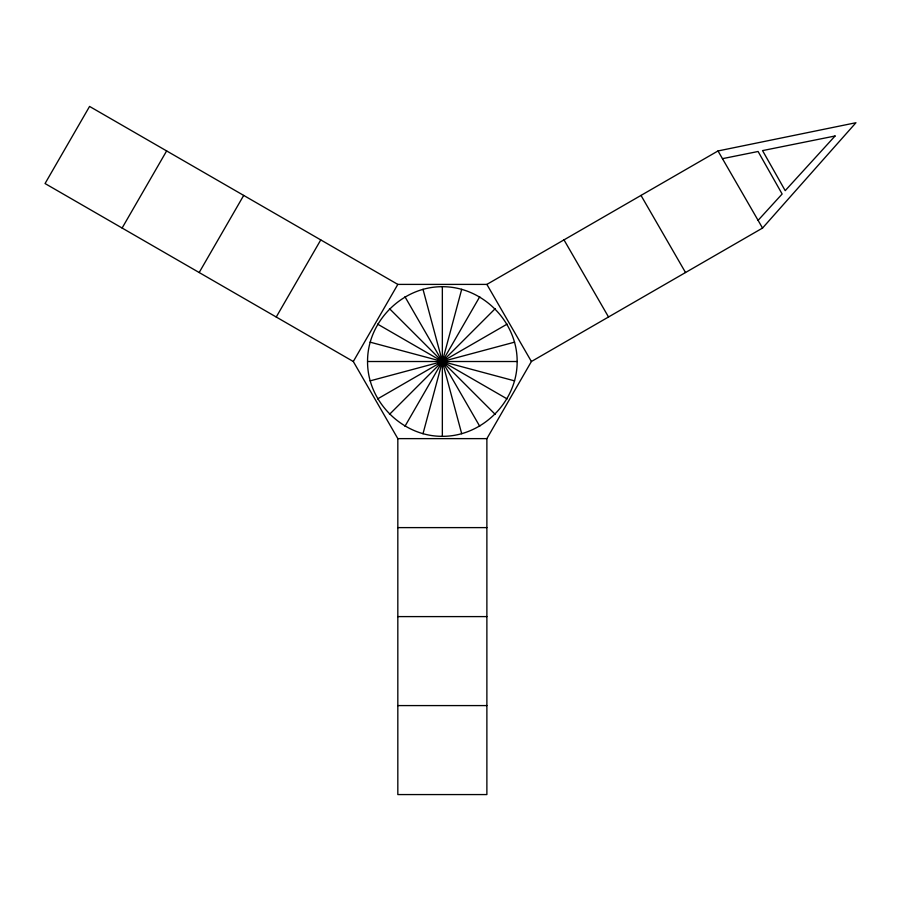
<?xml version="1.0" encoding="UTF-8"?>
<svg xmlns="http://www.w3.org/2000/svg" width="901" height="901" viewBox="0 0 901 901"><rect width="100%" height="100%" fill="white"/><g stroke="black" fill="none" stroke-linecap="round" stroke-linejoin="round"><path stroke-width="1.35" d="M367.552 361.515C367.304 321.477 402.319 286.462 442.346 286.709C482.384 286.462 517.399 321.477 517.151 361.515C517.399 401.553 482.384 436.568 442.346 436.321C402.319 436.568 367.304 401.553 367.552 361.515L517.151 361.515M422.997 433.764L461.706 289.266M122.108 228.043L166.64 150.917M199.177 272.53L243.698 195.416M276.235 317.028L320.767 239.903M353.305 361.515L397.825 284.401L486.878 284.401L718.007 150.951L855.95 122.727L762.539 228.066L531.399 361.515L486.878 438.629L486.878 794.569L397.825 794.569L397.825 438.629L353.305 361.515L45.05 183.545L89.571 106.431L397.825 284.401M404.954 426.297L479.749 296.733M758.079 220.362L782.136 194.008L758.079 151.492L722.467 158.666M389.457 414.404L495.246 308.626M377.575 398.918L507.128 324.112M370.097 380.875L514.606 342.155M397.825 438.629L486.878 438.629M397.825 527.614L486.878 527.614M397.825 616.599L486.878 616.599M397.825 705.584L486.878 705.584M370.097 342.155L514.606 380.875M377.575 324.112L507.128 398.918M389.457 308.626L495.246 414.404M718.007 150.951L762.539 228.066M641.005 195.416L685.526 272.53M563.992 239.869L608.524 316.994M486.878 284.401L531.399 361.515M404.954 296.733L479.749 426.297M422.997 289.266L461.706 433.764M442.346 286.709L442.346 436.321M835.081 135.995L785.199 190.652L762.539 150.602L835.081 135.995"/></g></svg>
